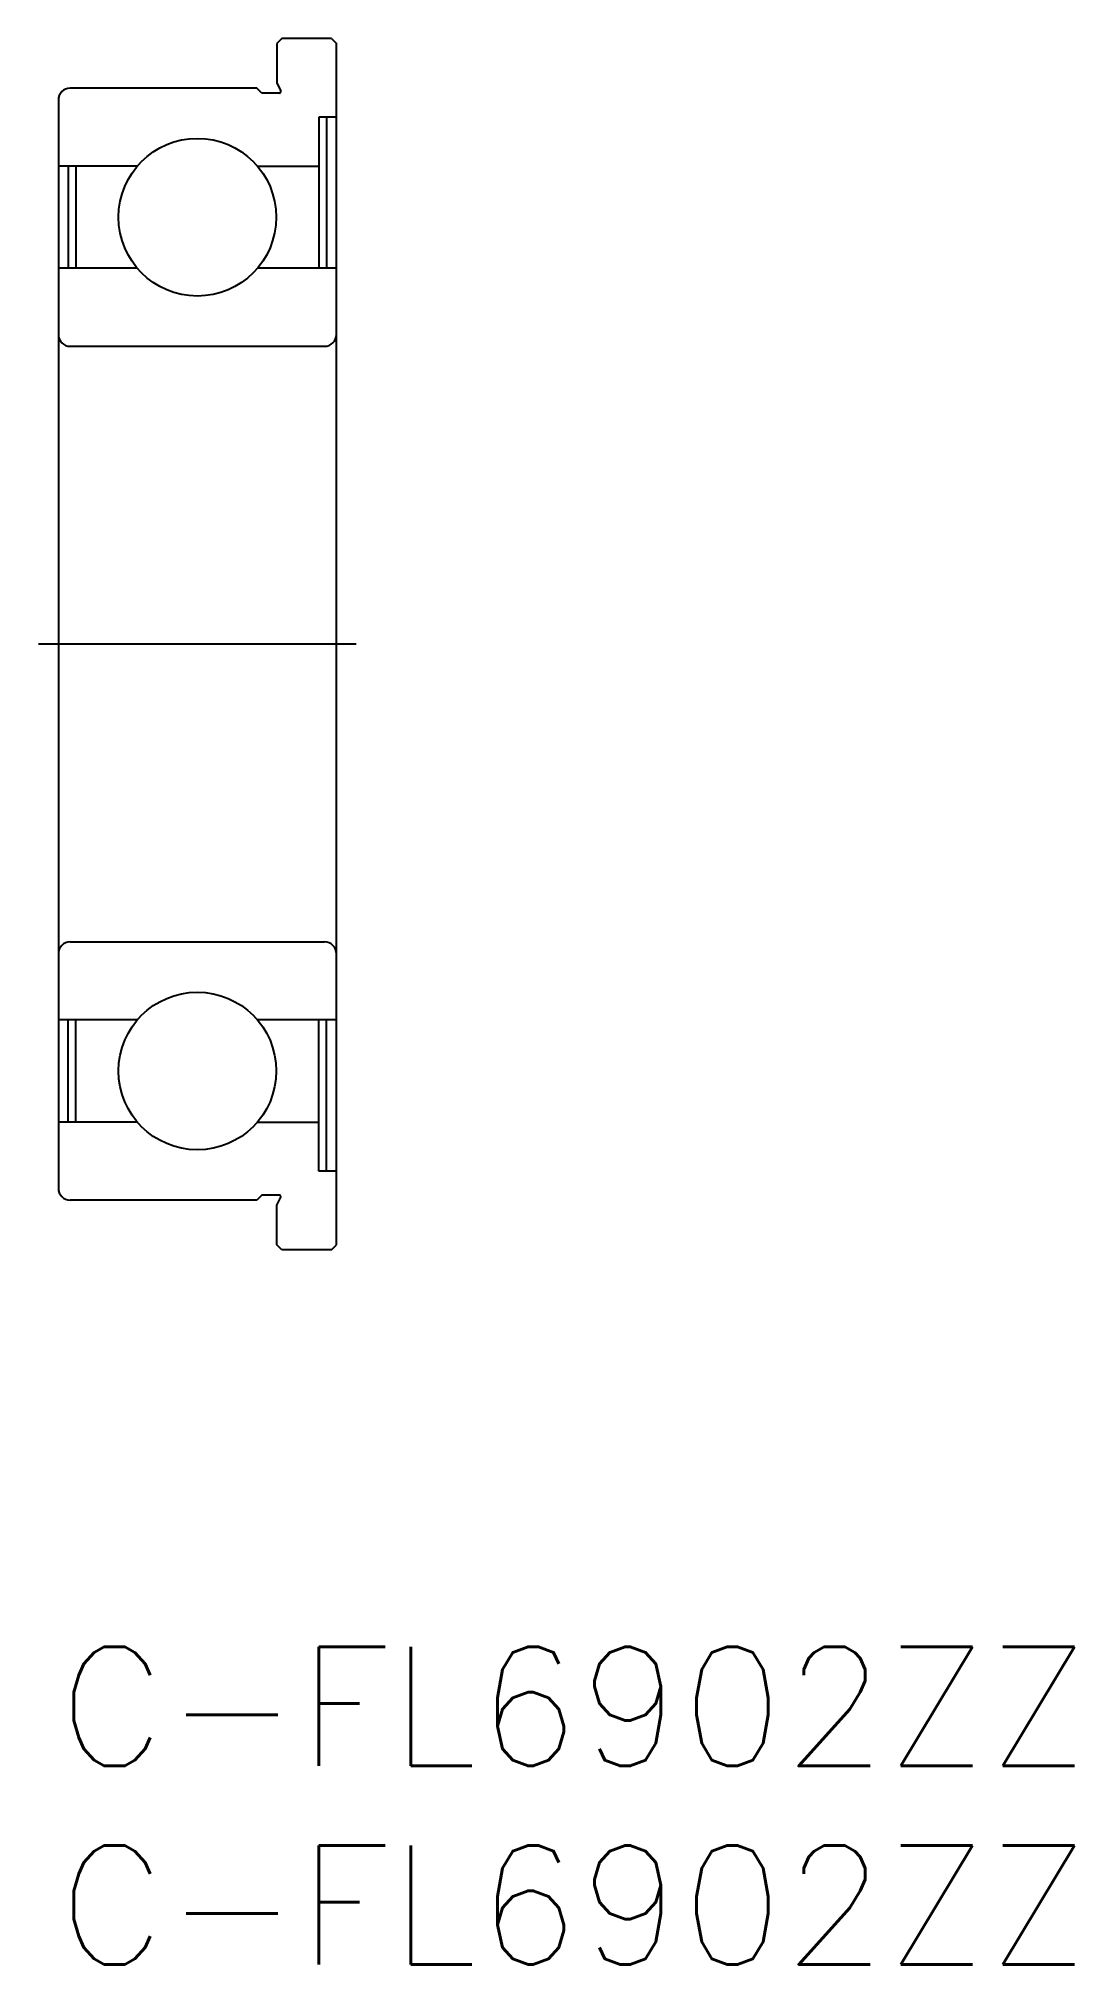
# Model space of a CAD drawing. Extents: x -0.5 to 25.6, y -8 to 40.5.
import ezdxf

# ---------------------------------------------------------------- set-up
doc = ezdxf.new("R2010")
doc.units = 0
doc.header["$LTSCALE"] = 0.5
doc.linetypes.add('CENTER', pattern=[50.8, 31.75, -6.35, 6.35, -6.35])
for name, color, linetype in [('MSM_CENTER', 1, 'CENTER'), ('MSM_CONTINUOUS', 7, 'CONTINUOUS'), ('MSM_PART_NUMBER', 7, 'CONTINUOUS')]:
    doc.layers.add(name, color=color, linetype=linetype)
doc.styles.get("Standard").update_dxf_attribs({"font": 'txt.shx', "height": 1, "bigfont": 'bigfont.shx'})

# ---------------------------------------------------------------- blocks, each defined once
blk = doc.blocks.new('*U8')
at = {"layer": 'MSM_PART_NUMBER'}
blk.add_text('C-FL6902ZZ', height=3, dxfattribs=at).set_placement((0, -3))
blk = doc.blocks.new('*U9')
at = {"layer": 'MSM_PART_NUMBER'}
blk.add_text('C-FL6902ZZ', height=3, dxfattribs=at).set_placement((0, -8))

msp = doc.modelspace()

# ---------------------------------------------------------------- linework, layer by layer
at = {"layer": 'MSM_CENTER'}
msp.add_line((7.5, 25.25), (-0.5, 25.25), dxfattribs=at)
at = {"layer": 'MSM_CONTINUOUS', "color": 7, "linetype": 'CONTINUOUS'}
for p, q in [((5.625, 40.5), (5.5, 40.375)), ((5.5, 40.375), (5.5, 39.375)), ((6.875, 40.5), (5.625, 40.5)), ((6.875, 40.5), (7, 40.375)), ((7, 10.125), (7, 40.375)), ((5.5, 39.375), (5.598, 39.179)), ((0, 38.95), (0, 11.55)), ((5, 39.25), (0.3, 39.25)), ((5.125, 39.125), (5, 39.25)), ((5.564, 39.125), (5.125, 39.125)), ((7, 38.52), (6.562, 38.52)), ((6.562, 38.52), (6.562, 34.715)), ((6.75, 38.52), (6.75, 34.715)), ((1.987, 37.285), (0, 37.285)), ((0.25, 37.285), (0.25, 34.715)), ((0.438, 37.285), (0.438, 34.715)), ((5.013, 37.285), (6.562, 37.285)), ((1.987, 34.715), (0, 34.715)), ((7, 34.715), (5.013, 34.715)), ((0.3, 32.75), (6.7, 32.75)), ((0.3, 17.75), (6.7, 17.75)), ((1.987, 15.785), (0, 15.785)), ((0.25, 13.215), (0.25, 15.785)), ((0.438, 13.215), (0.438, 15.785)), ((7, 15.785), (5.013, 15.785)), ((6.562, 11.98), (6.562, 15.785)), ((6.75, 11.98), (6.75, 15.785)), ((1.987, 13.215), (0, 13.215)), ((5.013, 13.215), (6.562, 13.215)), ((7, 11.98), (6.562, 11.98)), ((5, 11.25), (0.3, 11.25)), ((5.125, 11.375), (5, 11.25)), ((5.564, 11.375), (5.125, 11.375)), ((5.5, 11.125), (5.598, 11.321)), ((5.5, 10.125), (5.5, 11.125)), ((5.625, 10), (5.5, 10.125)), ((6.875, 10), (5.625, 10)), ((6.875, 10), (7, 10.125))]:
    msp.add_line(p, q, dxfattribs=at)
for centre in [(3.5, 36), (3.5, 36), (3.5, 14.5)]:
    msp.add_circle(centre, 1.985, dxfattribs=at)
for centre, radius, start, end in [((0.3, 38.95), 0.3, 90, 180), ((5.564, 39.162), 0.0375, 270, 26.5651), ((0.3, 33.05), 0.3, 180, 270), ((6.7, 33.05), 0.3, 270, 0), ((0.3, 17.45), 0.3, 90, 180), ((6.7, 17.45), 0.3, 0, 90), ((0.3, 11.55), 0.3, 180, 270), ((5.564, 11.338), 0.0375, 333.4349, 90)]:
    msp.add_arc(centre, radius, start, end, dxfattribs=at)

# ---------------------------------------------------------------- block references
at = {"layer": 'MSM_CONTINUOUS'}
for name in ['*U8', '*U9']:
    msp.add_blockref(name, (0, 0), dxfattribs=at)

doc.saveas('drawing.dxf')
